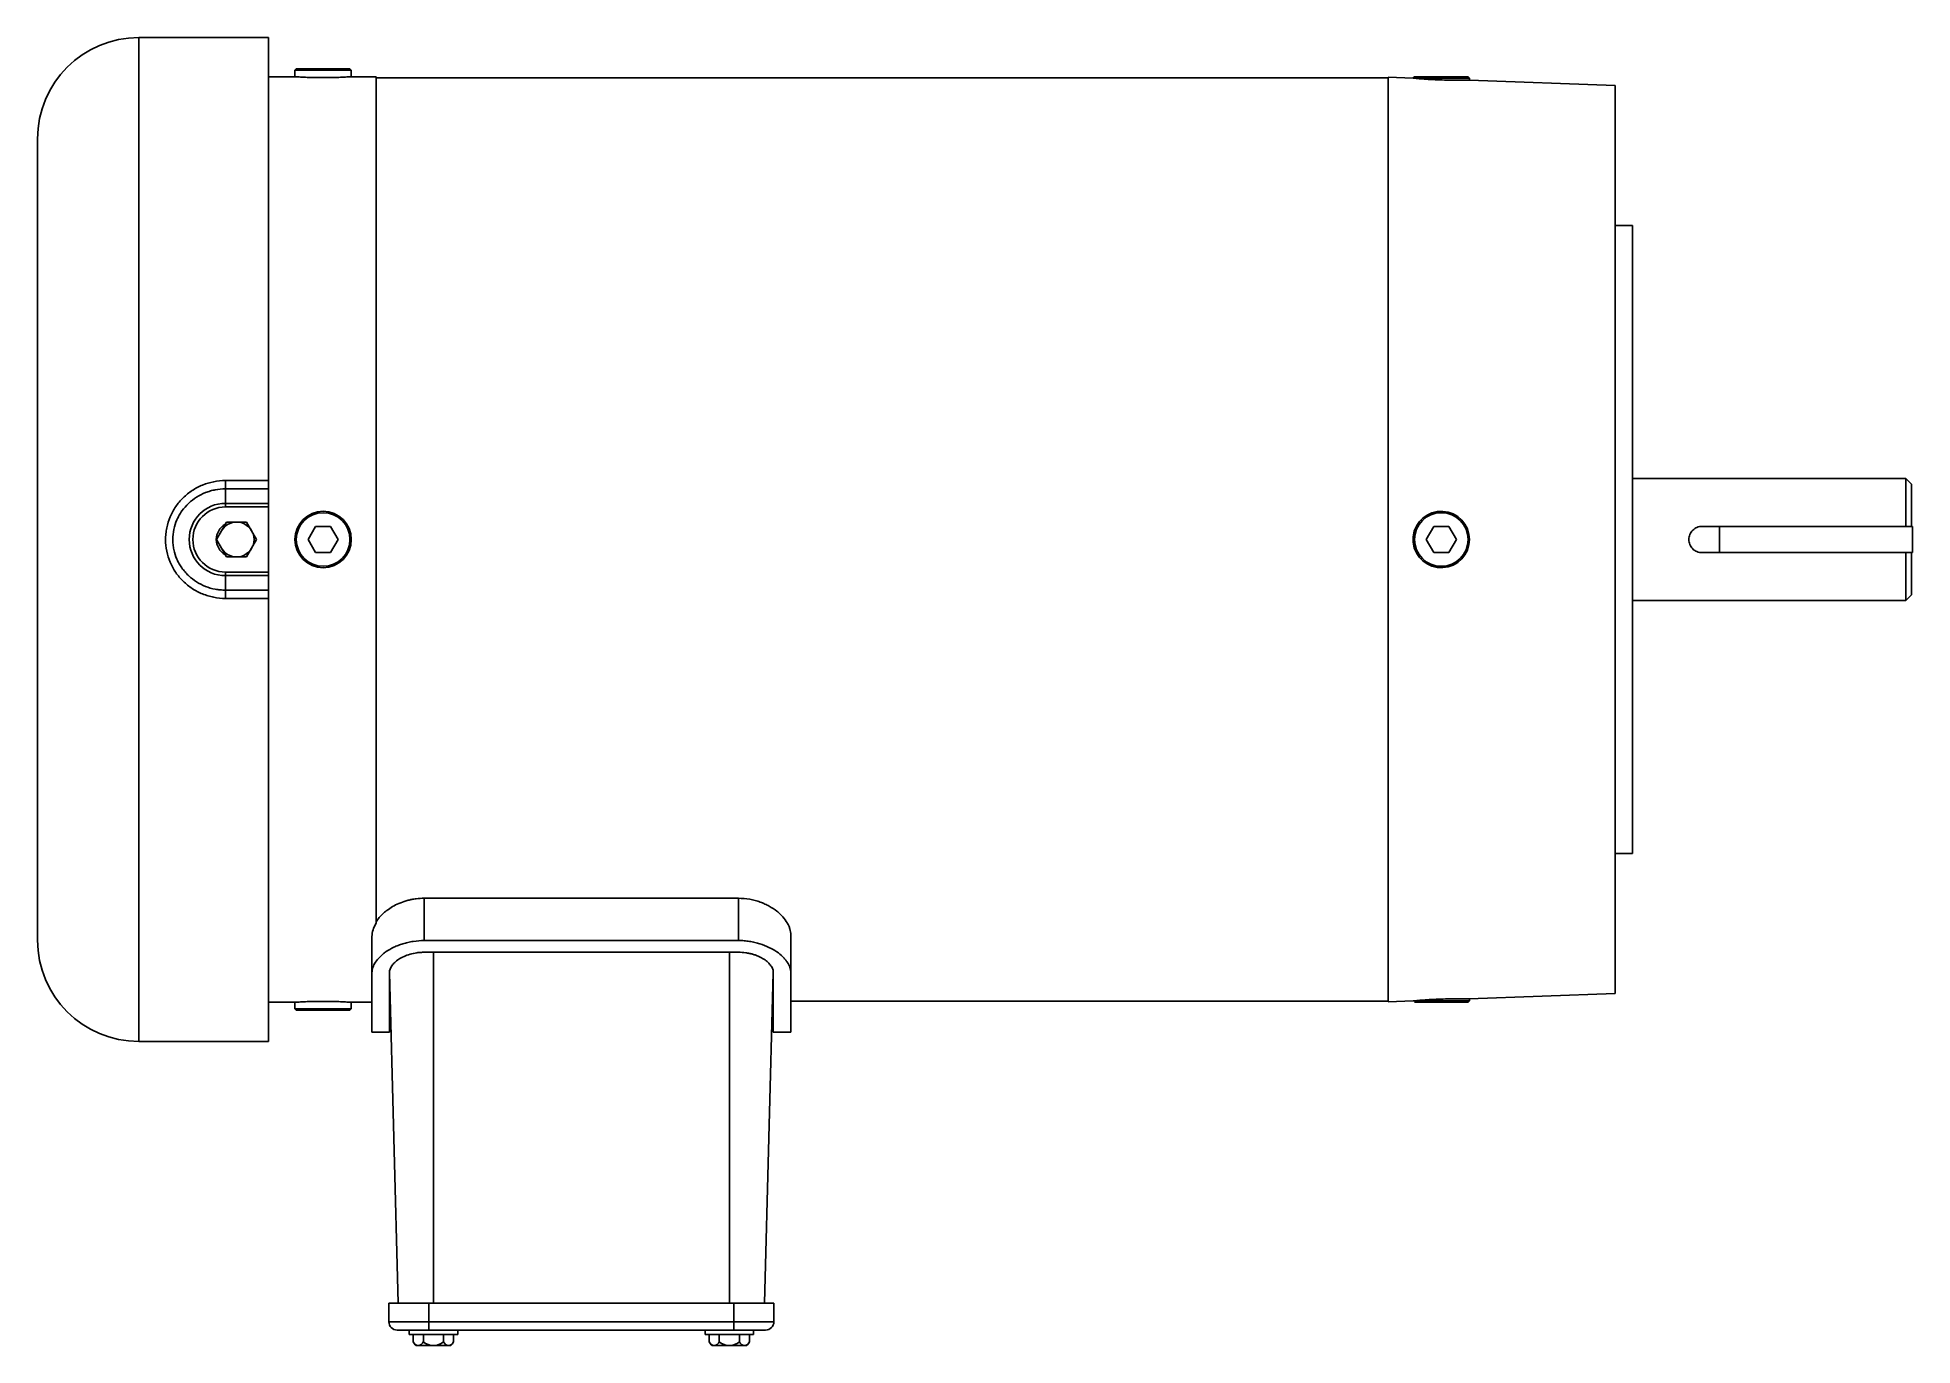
# Paper-space layout '_Top' of a CAD drawing. Header units: inches. Extents: x -6.1 to 7.4, y -5.8 to 3.6.
import ezdxf

# ---------------------------------------------------------------- set-up
doc = ezdxf.new("R2010")
doc.units = ezdxf.units.IN
doc.header["$MEASUREMENT"] = 0

psp = doc.layouts.new('_Top')

# ---------------------------------------------------------------- linework, layer by layer
at = {"color": 7, "linetype": 'Continuous', "lineweight": 25}
for p, q in [((-4.395, 3.596), (-5.325, 3.596)), ((-5.325, 3.596), (-5.325, -3.596)), ((-4.395, 3.596), (-4.395, -3.596)), ((-4.198, 3.372), (-4.207, 3.362)), ((-4.207, 3.362), (-4.207, 3.315)), ((-3.803, 3.362), (-4.207, 3.362)), ((-4.198, 3.372), (-3.813, 3.372)), ((-3.803, 3.362), (-3.813, 3.372)), ((-3.803, 3.315), (-3.803, 3.362)), ((-4.204, 3.315), (-4.395, 3.315)), ((-3.625, 3.315), (-3.806, 3.315)), ((-3.625, 3.315), (-3.625, -2.749)), ((3.625, 3.306), (-3.625, 3.306)), ((3.804, 3.305), (3.625, 3.312)), ((3.625, 3.312), (3.625, -3.312)), ((3.812, 3.315), (3.803, 3.306)), ((4.207, 3.305), (3.804, 3.305)), ((3.812, 3.315), (4.198, 3.315)), ((4.207, 3.305), (4.198, 3.315)), ((5.25, 3.252), (4.206, 3.29)), ((4.207, 3.29), (4.207, 3.305)), ((5.25, -3.252), (5.25, 3.252)), ((-6.051, 2.87), (-6.051, -2.87)), ((5.375, 2.249), (5.25, 2.249)), ((5.375, -2.249), (5.375, 2.249)), ((-4.705, 0.422), (-4.395, 0.422)), ((-4.705, 0.422), (-4.705, 0.233)), ((7.332, 0.437), (5.375, 0.437)), ((7.372, 0.397), (7.332, 0.437)), ((7.332, 0.094), (7.332, 0.437)), ((-4.395, 0.363), (-4.705, 0.363)), ((7.372, 0.397), (7.372, 0.094)), ((-4.705, 0.259), (-4.395, 0.259)), ((-4.395, 0.233), (-4.705, 0.233)), ((-4.769, 0), (-4.697, 0.125)), ((-4.769, 0), (-4.697, -0.125)), ((-4.715, 0.104), (-4.715, 0.094)), ((-4.697, 0.125), (-4.553, 0.125)), ((-4.481, 0), (-4.553, 0.125)), ((-4.481, 0), (-4.553, -0.125)), ((-4.059, 0.094), (-4.113, 0)), ((-3.951, 0.094), (-4.059, 0.094)), ((-3.897, 0), (-3.951, 0.094)), ((3.951, 0.094), (3.897, 0)), ((3.897, 0), (3.951, -0.094)), ((4.059, 0.094), (3.951, 0.094)), ((4.113, 0), (4.059, 0.094)), ((4.059, -0.094), (4.113, 0)), ((5.872, 0.094), (7.38, 0.094)), ((5.997, 0.094), (5.997, -0.094)), ((7.38, 0.094), (7.38, -0.094)), ((-4.715, -0.094), (-4.715, -0.104)), ((-4.697, -0.125), (-4.553, -0.125)), ((-4.113, 0), (-4.059, -0.094)), ((-4.059, -0.094), (-3.951, -0.094)), ((-3.951, -0.094), (-3.897, 0)), ((3.951, -0.094), (4.059, -0.094)), ((5.872, -0.094), (7.38, -0.094)), ((7.332, -0.437), (7.332, -0.094)), ((7.372, -0.094), (7.372, -0.397)), ((-4.705, -0.422), (-4.705, -0.233)), ((-4.705, -0.233), (-4.395, -0.233)), ((-4.395, -0.259), (-4.705, -0.259)), ((-4.705, -0.363), (-4.395, -0.363)), ((7.332, -0.437), (7.372, -0.397)), ((-4.395, -0.422), (-4.705, -0.422)), ((5.375, -0.437), (7.332, -0.437)), ((5.25, -2.249), (5.375, -2.249)), ((-1.03, -2.57), (-3.28, -2.57)), ((-3.28, -2.57), (-3.28, -2.873)), ((-1.03, -2.873), (-1.03, -2.57)), ((-3.655, -2.843), (-3.655, -3.53)), ((-1.03, -2.873), (-3.28, -2.873)), ((-0.655, -2.832), (-0.655, -3.53)), ((-3.28, -2.957), (-1.03, -2.957)), ((-3.215, -2.957), (-3.215, -5.47)), ((-1.095, -2.957), (-1.095, -5.47)), ((-3.53, -3.101), (-3.467, -5.47)), ((-3.53, -3.103), (-3.53, -3.53)), ((-0.78, -3.102), (-0.843, -5.47)), ((-0.78, -3.103), (-0.78, -3.53)), ((-4.395, -3.315), (-4.204, -3.315)), ((-4.207, -3.315), (-4.207, -3.362)), ((-3.806, -3.315), (-3.655, -3.315)), ((-3.803, -3.362), (-3.803, -3.315)), ((-3.53, -3.34), (-3.523, -3.34)), ((-0.787, -3.34), (-0.78, -3.34)), ((-0.655, -3.306), (3.625, -3.306)), ((3.625, -3.312), (3.804, -3.305)), ((3.804, -3.305), (4.207, -3.305)), ((4.198, -3.315), (3.812, -3.315)), ((4.198, -3.315), (4.207, -3.305)), ((4.205, -3.291), (5.25, -3.252)), ((4.207, -3.305), (4.207, -3.29)), ((-4.207, -3.362), (-4.198, -3.372)), ((-4.207, -3.362), (-3.803, -3.362)), ((-3.813, -3.372), (-4.198, -3.372)), ((-3.813, -3.372), (-3.803, -3.362)), ((-5.325, -3.596), (-4.395, -3.596)), ((-3.655, -3.53), (-3.53, -3.53)), ((-0.78, -3.53), (-0.655, -3.53)), ((-3.534, -5.47), (-3.534, -5.603)), ((-0.776, -5.47), (-3.534, -5.47)), ((-3.248, -5.47), (-3.248, -5.664)), ((-1.062, -5.47), (-1.062, -5.664)), ((-0.776, -5.47), (-0.776, -5.603)), ((-3.534, -5.603), (-0.776, -5.603)), ((-0.836, -5.664), (-3.474, -5.664)), ((-3.389, -5.664), (-3.389, -5.694)), ((-3.389, -5.694), (-3.041, -5.694)), ((-3.359, -5.747), (-3.359, -5.694)), ((-3.09, -5.773), (-3.34, -5.773)), ((-3.287, -5.747), (-3.287, -5.694)), ((-3.143, -5.747), (-3.143, -5.694)), ((-3.071, -5.747), (-3.071, -5.694)), ((-3.041, -5.694), (-3.041, -5.664)), ((-1.269, -5.664), (-1.269, -5.694)), ((-1.269, -5.694), (-0.921, -5.694)), ((-1.239, -5.747), (-1.239, -5.694)), ((-0.97, -5.773), (-1.22, -5.773)), ((-1.167, -5.747), (-1.167, -5.694)), ((-1.023, -5.747), (-1.023, -5.694)), ((-0.951, -5.747), (-0.951, -5.694)), ((-0.921, -5.694), (-0.921, -5.664))]:
    psp.add_line(p, q, dxfattribs=at)
for centre, radius in [((-4.005, 0), 0.202), ((-4.005, 0), 0.192), ((4.005, 0), 0.192)]:
    psp.add_circle(centre, radius, dxfattribs=at)
for centre, radius, start, end in [((-5.325, 2.87), 0.726, 90, 180), ((-4.705, 0), 0.259, 90, 270), ((-4.705, 0), 0.233, 90, 270), ((4.005, 0), 0.202, 185.7045, 174.2955), ((-4.645, 0), 0.125, 119.4782, 240.5218), ((-4.625, 0), 0.125, 210, 150), ((-5.325, -2.87), 0.726, 180, 270), ((-3.474, -5.603), 0.06, 180, 270), ((-0.836, -5.603), 0.06, 270, 0), ((-3.215, -5.664), 0.167, 209.9055, 221.3478), ((-3.318, -5.729), 0.0453, 203.3833, 263.0384), ((-3.329, -5.729), 0.0453, 276.9616, 336.6167), ((-3.215, -5.664), 0.11, 228.9984, 311.0016), ((-3.101, -5.729), 0.0453, 203.3833, 263.0384), ((-3.112, -5.729), 0.0453, 276.9616, 336.6167), ((-3.215, -5.664), 0.167, 318.6522, 330.0945), ((-1.095, -5.664), 0.167, 209.9055, 221.3478), ((-1.198, -5.729), 0.0453, 203.3833, 263.0384), ((-1.209, -5.729), 0.0453, 276.9616, 336.6167), ((-1.095, -5.664), 0.11, 228.9984, 311.0016), ((-0.981, -5.729), 0.0453, 203.3833, 263.0384), ((-0.992, -5.729), 0.0453, 276.9616, 336.6167), ((-1.095, -5.664), 0.167, 318.6522, 330.0945)]:
    psp.add_arc(centre, radius, start, end, dxfattribs=at)
for points, knots in [([(-4.204, 3.315), (-4.204, 3.315), (-4.205, 3.315), (-4.179, 3.313), (-4.135, 3.311), (-4.074, 3.309), (-4.006, 3.309), (-3.938, 3.309), (-3.877, 3.311), (-3.832, 3.313), (-3.806, 3.315), (-3.806, 3.315), (-3.806, 3.315)], [0, 0, 0, 0, 0.068772, 0.175915, 0.283206, 0.390678, 0.498126, 0.605425, 0.712715, 0.820151, 0.927631, 1, 1, 1, 1]), ([(4.206, 3.29), (4.207, 3.29), (4.21, 3.291), (4.196, 3.29), (4.163, 3.29), (4.11, 3.289), (4.046, 3.29), (3.976, 3.293), (3.91, 3.296), (3.855, 3.3), (3.816, 3.304), (3.808, 3.305), (3.804, 3.305)], [0, 0, 0, 0, 0.007964, 0.118698, 0.229437, 0.340231, 0.451004, 0.561711, 0.672519, 0.783605, 0.894815, 1, 1, 1, 1]), ([(-4.705, -0.422), (-4.733, -0.422), (-4.761, -0.419), (-4.802, -0.411), (-4.815, -0.408), (-4.842, -0.4), (-4.855, -0.395), (-4.894, -0.38), (-4.919, -0.367), (-4.965, -0.337), (-4.987, -0.319), (-5.027, -0.28), (-5.045, -0.259), (-5.068, -0.225), (-5.076, -0.213), (-5.089, -0.188), (-5.095, -0.176), (-5.111, -0.137), (-5.12, -0.111), (-5.131, -0.056), (-5.134, -0.028), (-5.134, 0.013), (-5.133, 0.027), (-5.13, 0.055), (-5.128, 0.069), (-5.12, 0.11), (-5.112, 0.137), (-5.095, 0.175), (-5.089, 0.188), (-5.076, 0.212), (-5.069, 0.224), (-5.045, 0.258), (-5.027, 0.28), (-4.987, 0.319), (-4.965, 0.336), (-4.931, 0.359), (-4.919, 0.366), (-4.894, 0.379), (-4.881, 0.385), (-4.842, 0.401), (-4.816, 0.408), (-4.761, 0.419), (-4.733, 0.422), (-4.705, 0.422)], [0, 0, 0, 0, 0.0625, 0.0625, 0.09375, 0.09375, 0.125, 0.125, 0.1875, 0.1875, 0.25, 0.25, 0.3125, 0.3125, 0.34375, 0.34375, 0.375, 0.375, 0.4375, 0.4375, 0.5, 0.5, 0.53125, 0.53125, 0.5625, 0.5625, 0.625, 0.625, 0.65625, 0.65625, 0.6875, 0.6875, 0.75, 0.75, 0.8125, 0.8125, 0.84375, 0.84375, 0.875, 0.875, 0.9375, 0.9375, 1, 1, 1, 1]), ([(-4.705, 0.363), (-4.729, 0.363), (-4.754, 0.361), (-4.789, 0.354), (-4.801, 0.351), (-4.824, 0.344), (-4.836, 0.34), (-4.87, 0.327), (-4.891, 0.316), (-4.932, 0.291), (-4.951, 0.276), (-4.986, 0.242), (-5.002, 0.224), (-5.023, 0.195), (-5.03, 0.184), (-5.042, 0.163), (-5.047, 0.153), (-5.062, 0.119), (-5.069, 0.096), (-5.079, 0.049), (-5.082, 0.025), (-5.082, -0.012), (-5.081, -0.024), (-5.079, -0.048), (-5.077, -0.06), (-5.07, -0.096), (-5.062, -0.119), (-5.048, -0.152), (-5.042, -0.163), (-5.03, -0.184), (-5.024, -0.194), (-5.01, -0.214), (-5.002, -0.223), (-4.986, -0.242), (-4.978, -0.25), (-4.952, -0.276), (-4.932, -0.29), (-4.892, -0.316), (-4.87, -0.327), (-4.825, -0.345), (-4.802, -0.352), (-4.766, -0.358), (-4.754, -0.36), (-4.729, -0.362), (-4.717, -0.363), (-4.705, -0.363)], [0, 0, 0, 0, 0.0625, 0.0625, 0.09375, 0.09375, 0.125, 0.125, 0.1875, 0.1875, 0.25, 0.25, 0.3125, 0.3125, 0.34375, 0.34375, 0.375, 0.375, 0.4375, 0.4375, 0.5, 0.5, 0.53125, 0.53125, 0.5625, 0.5625, 0.625, 0.625, 0.65625, 0.65625, 0.6875, 0.6875, 0.71875, 0.71875, 0.75, 0.75, 0.8125, 0.8125, 0.875, 0.875, 0.9375, 0.9375, 0.96875, 0.96875, 1, 1, 1, 1]), ([(5.872, -0.094), (5.866, -0.094), (5.86, -0.093), (5.848, -0.091), (5.842, -0.089), (5.831, -0.084), (5.825, -0.082), (5.815, -0.075), (5.81, -0.071), (5.797, -0.058), (5.79, -0.047), (5.781, -0.025), (5.778, -0.012), (5.778, 0.006), (5.779, 0.012), (5.781, 0.024), (5.783, 0.03), (5.788, 0.042), (5.791, 0.047), (5.798, 0.057), (5.802, 0.062), (5.815, 0.075), (5.825, 0.082), (5.848, 0.091), (5.86, 0.094), (5.872, 0.094)], [0, 0, 0, 0, 0.0625, 0.0625, 0.125, 0.125, 0.1875, 0.1875, 0.25, 0.25, 0.375, 0.375, 0.5, 0.5, 0.5625, 0.5625, 0.625, 0.625, 0.6875, 0.6875, 0.75, 0.75, 0.875, 0.875, 1, 1, 1, 1]), ([(-3.625, -2.739), (-3.612, -2.718), (-3.595, -2.697), (-3.568, -2.673), (-3.562, -2.668), (-3.551, -2.659), (-3.544, -2.654), (-3.525, -2.64), (-3.511, -2.632), (-3.482, -2.616), (-3.466, -2.608), (-3.432, -2.595), (-3.415, -2.589), (-3.387, -2.582), (-3.378, -2.58), (-3.359, -2.576), (-3.349, -2.575), (-3.32, -2.571), (-3.3, -2.57), (-3.28, -2.57)], [0, 0, 0, 0, 0.25, 0.25, 0.3125, 0.3125, 0.375, 0.375, 0.5, 0.5, 0.625, 0.625, 0.75, 0.75, 0.8125, 0.8125, 0.875, 0.875, 1, 1, 1, 1]), ([(-1.03, -2.57), (-1.002, -2.57), (-0.976, -2.572), (-0.936, -2.579), (-0.923, -2.582), (-0.898, -2.589), (-0.886, -2.593), (-0.862, -2.601), (-0.851, -2.606), (-0.829, -2.616), (-0.819, -2.621), (-0.789, -2.638), (-0.771, -2.65), (-0.746, -2.669), (-0.739, -2.676), (-0.724, -2.69), (-0.718, -2.697), (-0.699, -2.717), (-0.689, -2.732), (-0.676, -2.753), (-0.673, -2.761), (-0.666, -2.775), (-0.664, -2.782), (-0.657, -2.804), (-0.655, -2.818), (-0.655, -2.832)], [0, 0, 0, 0, 0.125, 0.125, 0.1875, 0.1875, 0.25, 0.25, 0.3125, 0.3125, 0.375, 0.375, 0.5, 0.5, 0.5625, 0.5625, 0.625, 0.625, 0.75, 0.75, 0.8125, 0.8125, 0.875, 0.875, 1, 1, 1, 1]), ([(-3.625, -2.749), (-3.635, -2.765), (-3.642, -2.781), (-3.652, -2.812), (-3.655, -2.828), (-3.655, -2.843)], [0, 0, 0, 0, 0.5, 0.5, 1, 1, 1, 1]), ([(-3.28, -2.873), (-3.307, -2.873), (-3.333, -2.875), (-3.372, -2.881), (-3.385, -2.883), (-3.41, -2.889), (-3.422, -2.892), (-3.445, -2.899), (-3.456, -2.903), (-3.478, -2.912), (-3.489, -2.916), (-3.519, -2.931), (-3.537, -2.941), (-3.562, -2.958), (-3.57, -2.964), (-3.585, -2.976), (-3.591, -2.982), (-3.61, -3.001), (-3.621, -3.014), (-3.638, -3.039), (-3.644, -3.052), (-3.653, -3.078), (-3.655, -3.091), (-3.655, -3.103)], [0, 0, 0, 0, 0.125, 0.125, 0.1875, 0.1875, 0.25, 0.25, 0.3125, 0.3125, 0.375, 0.375, 0.5, 0.5, 0.5625, 0.5625, 0.625, 0.625, 0.75, 0.75, 0.875, 0.875, 1, 1, 1, 1]), ([(-0.655, -3.103), (-0.655, -3.091), (-0.657, -3.078), (-0.666, -3.052), (-0.672, -3.04), (-0.685, -3.02), (-0.69, -3.014), (-0.7, -3.001), (-0.706, -2.995), (-0.725, -2.976), (-0.739, -2.964), (-0.772, -2.942), (-0.791, -2.931), (-0.831, -2.912), (-0.853, -2.903), (-0.888, -2.892), (-0.9, -2.889), (-0.925, -2.883), (-0.938, -2.881), (-0.963, -2.877), (-0.976, -2.875), (-1.003, -2.873), (-1.016, -2.873), (-1.03, -2.873)], [0, 0, 0, 0, 0.125, 0.125, 0.25, 0.25, 0.3125, 0.3125, 0.375, 0.375, 0.5, 0.5, 0.625, 0.625, 0.75, 0.75, 0.8125, 0.8125, 0.875, 0.875, 0.9375, 0.9375, 1, 1, 1, 1]), ([(-3.53, -3.103), (-3.53, -3.087), (-3.524, -3.07), (-3.507, -3.045), (-3.5, -3.037), (-3.483, -3.021), (-3.474, -3.013), (-3.452, -2.999), (-3.439, -2.992), (-3.412, -2.98), (-3.398, -2.975), (-3.366, -2.966), (-3.35, -2.963), (-3.324, -2.959), (-3.316, -2.958), (-3.298, -2.957), (-3.289, -2.957), (-3.28, -2.957)], [0, 0, 0, 0, 0.25, 0.25, 0.375, 0.375, 0.5, 0.5, 0.625, 0.625, 0.75, 0.75, 0.875, 0.875, 0.9375, 0.9375, 1, 1, 1, 1]), ([(-1.03, -2.957), (-1.012, -2.957), (-0.995, -2.958), (-0.969, -2.961), (-0.961, -2.963), (-0.944, -2.966), (-0.936, -2.968), (-0.92, -2.973), (-0.913, -2.975), (-0.898, -2.98), (-0.891, -2.983), (-0.871, -2.992), (-0.859, -2.999), (-0.842, -3.01), (-0.837, -3.013), (-0.827, -3.021), (-0.822, -3.025), (-0.81, -3.037), (-0.803, -3.045), (-0.791, -3.061), (-0.787, -3.07), (-0.781, -3.087), (-0.78, -3.095), (-0.78, -3.103)], [0, 0, 0, 0, 0.125, 0.125, 0.1875, 0.1875, 0.25, 0.25, 0.3125, 0.3125, 0.375, 0.375, 0.5, 0.5, 0.5625, 0.5625, 0.625, 0.625, 0.75, 0.75, 0.875, 0.875, 1, 1, 1, 1]), ([(-4.204, -3.315), (-4.204, -3.315), (-4.205, -3.315), (-4.179, -3.313), (-4.135, -3.311), (-4.074, -3.309), (-4.006, -3.309), (-3.938, -3.309), (-3.877, -3.311), (-3.832, -3.313), (-3.806, -3.315), (-3.806, -3.315), (-3.806, -3.315)], [0, 0, 0, 0, 0.068772, 0.175915, 0.283206, 0.390678, 0.498126, 0.605425, 0.712715, 0.820151, 0.927631, 1, 1, 1, 1]), ([(3.804, -3.305), (3.805, -3.305), (3.809, -3.305), (3.829, -3.303), (3.874, -3.299), (3.933, -3.295), (4.002, -3.292), (4.07, -3.29), (4.131, -3.289), (4.177, -3.29), (4.204, -3.29), (4.205, -3.29), (4.205, -3.29)], [0, 0, 0, 0, 0.035675, 0.145948, 0.256524, 0.367586, 0.478819, 0.589836, 0.700608, 0.81135, 0.922163, 1, 1, 1, 1])]:
    psp.add_open_spline(points, degree=3, knots=knots, dxfattribs=at)
psp.add_open_spline([(3.804, -0.02), (3.802, -0.007), (3.802, 0.007), (3.804, 0.02)], degree=3, dxfattribs=at)

doc.saveas('drawing.dxf')
